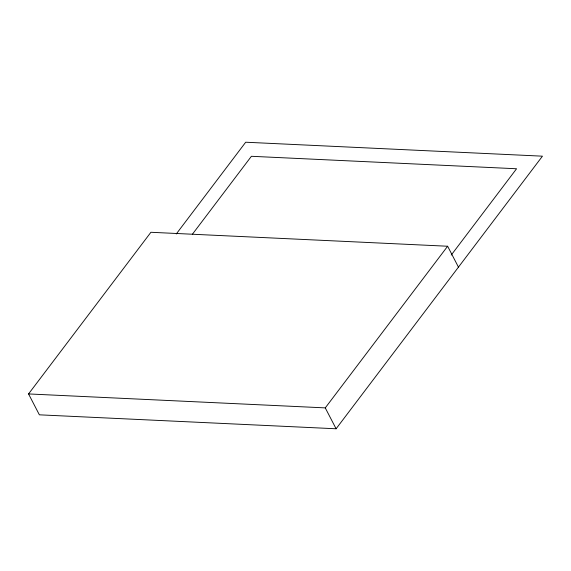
<?xml version="1.0" encoding="UTF-8"?>
<svg xmlns="http://www.w3.org/2000/svg" width="571" height="571" viewBox="0 0 571 571"><rect width="100%" height="100%" fill="white"/><g stroke="black" fill="none" stroke-linecap="round" stroke-linejoin="round"><path stroke-width="0.86" d="M176.268 233.974L245.694 142.222L542.45 156.176L336.105 428.778L39.378 414.824L28.55 393.933L150.908 232.283L447.628 246.237L458.463 267.135M192.498 234.11L251.404 156.29L516.569 168.759L451.233 255.073M28.55 393.933L325.27 407.887L447.628 246.237M325.27 407.887L336.105 428.778"/></g></svg>
